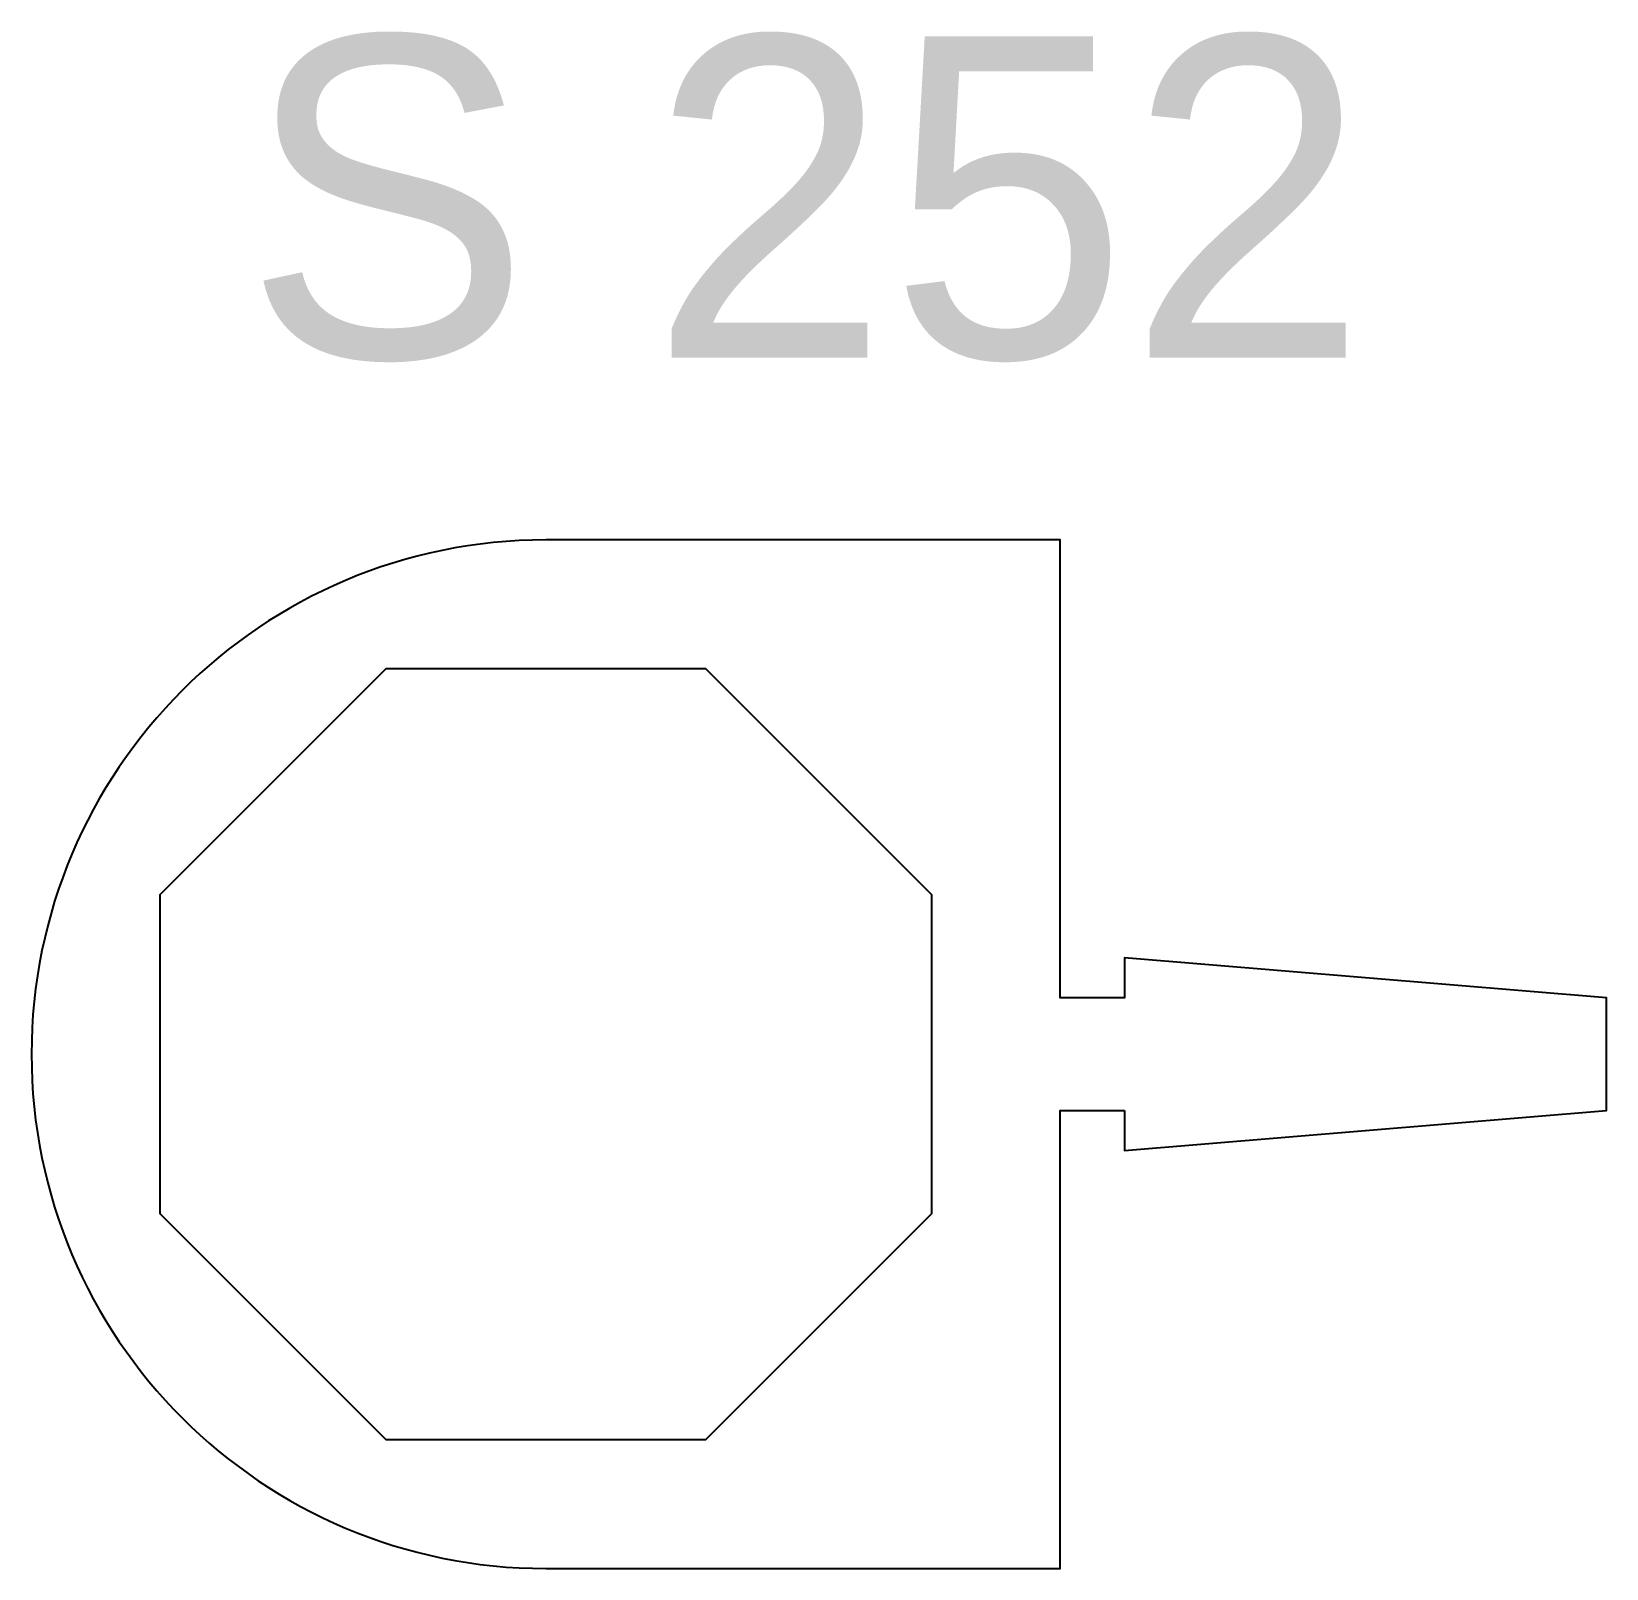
# Model space of a CAD drawing. Header units: millimetres. Extents: x -8 to 16.5, y -8 to 15.9.
import ezdxf

# ---------------------------------------------------------------- set-up
doc = ezdxf.new("R2010")
doc.units = ezdxf.units.MM
doc.header["$LTSCALE"] = 0.0125
doc.layers.add('Profil', color=7, linetype='Continuous')
doc.layers.add('Text_erfasst', color=3, linetype='Continuous')
doc.styles.add('gs25', font='gsimplex.shx', dxfattribs={"height": 25})

msp = doc.modelspace()

# ---------------------------------------------------------------- linework, layer by layer
at = {"layer": 'Profil'}
msp.add_lwpolyline([(9, -0.875), (9, -1.5), (16.5, -0.875), (16.5, 0), (16.5, 0.875), (9, 1.5), (9, 0.875), (8, 0.875), (8, 8), (0, 8, 1), (0, -8), (8, -8), (8, -0.875)], format="xyb", close=True, dxfattribs=at)
msp.add_lwpolyline([(-6, -2.485), (-6, 2.485), (-2.485, 6), (2.485, 6), (6, 2.485), (6, -2.485), (2.485, -6), (-2.485, -6)], close=True, dxfattribs=at)

# ---------------------------------------------------------------- texts
at = {"layer": 'Text_erfasst', "style": 'gs25'}
msp.add_text('S 252', height=5, dxfattribs=at).set_placement((-4.696, 10.835))

doc.saveas('drawing.dxf')
